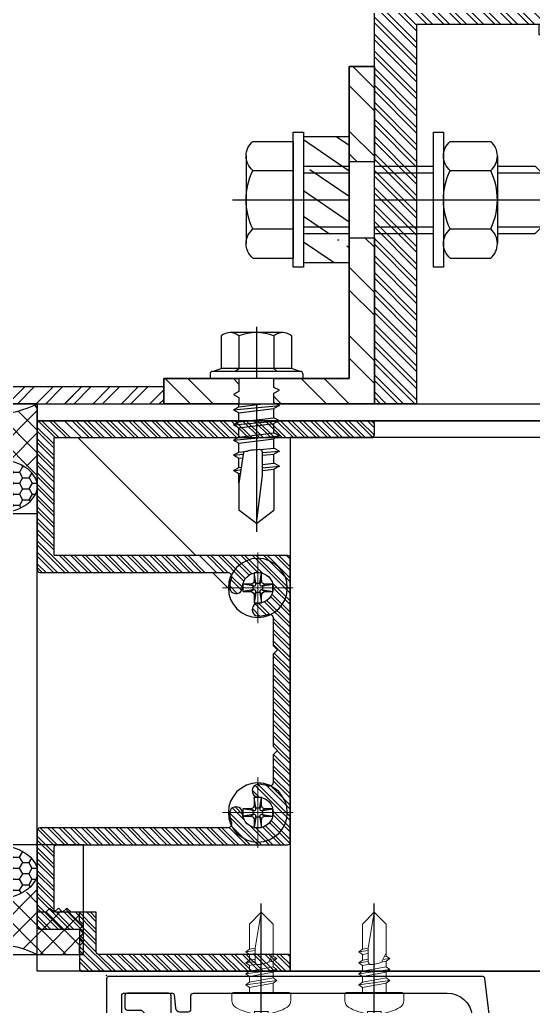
# Model space of a CAD drawing. Header units: millimetres. Extents: x -1379 to 1385823, y -4884429 to 548763.
# Drawn here: x 454514.7 to 454575.7, y -2440390.8 to -2440273.8 of the extents above; entities that cross this region are included whole.
import ezdxf
from ezdxf.xclip import XClip

# ---------------------------------------------------------------- set-up
doc = ezdxf.new("R2010")
doc.units = ezdxf.units.MM
doc.header["$XCLIPFRAME"] = 0
doc.set_wipeout_variables(frame=1)
doc.linetypes.add('CENTER', pattern=[50.800000000000004, 31.75, -6.35, 6.35, -6.35])
doc.linetypes.add('HIDDEN', pattern=[0.375, 0.25, -0.125])
for name, color, linetype in [('000 - STRUCTURE_STEEL_ACCESORIES_MAIN_COLOR_2', 7, 'Continuous'), ('000 - STRUCTURE_STEEL_ACCESORIES_WIPEOUT_', 7, 'Continuous'), ('010 - ASPG_ACCESSORIES_HATCH_', 7, 'Continuous'), ('010 - ASPG_ACCESSORIES_MAIN_COLOR_1', 7, 'Continuous'), ('010 - ASPG_ACCESSORIES_SUB_COLOR_1', 7, 'Continuous'), ('010 - ASPG_ACCESSORIES_SUB_COLOR_2', 7, 'Continuous'), ('010 - ASPG_ACCESSORIES_SYMBOL_', 7, 'Continuous'), ('010 - ASPG_ACCESSORIES_WIPEOUT_', 7, 'Continuous'), ('010 - ASPG_EXTR_DEF_SUB', 7, 'Continuous'), ('010 - ASPG_EXTR_MAIN_COLOR_2', 7, 'Continuous'), ('010 - ASPG_FASTERN_DEF_SUB', 7, 'Continuous'), ('010 - ASPG_FASTERN_MAIN_COLOR_1', 7, 'Continuous'), ('010 - ASPG_FASTERN_SUB_COLOR_2', 7, 'Continuous'), ('010 - ASPG_FASTERN_SUB_COLOR_3', 7, 'Continuous'), ('010 - ASPG_FRAMING_CUT_COLOR_4', 7, 'Continuous'), ('010 - ASPG_FRAMING_DEF_SUB', 7, 'Continuous'), ('010 - ASPG_FRAMING_HATCH_', 7, 'Continuous'), ('010 - ASPG_FRAMING_MAIN_COLOR_2', 7, 'Continuous'), ('010 - ASPG_FRAMING_SUB_COLOR_2', 7, 'Continuous'), ('010 - ASPG_FRAMING_WIPEOUT_', 7, 'Continuous'), ('BOLT & SCREW', 7, 'Continuous'), ('Center Line', 7, 'CENTER')]:
    doc.layers.add(name, color=color, linetype=linetype)
doc.layers.add('12-GRID', color=7, linetype='CENTER', lineweight=13)
doc.layers.add('SCREW', color=7, linetype='Continuous', lineweight=5)
pattern_1 = [(45, (68845973.91123614, -106253.6340706302), (-4.041115254481119, 4.041115254481119), []), (45, (68845976.60531414, -106253.6340706302), (-4.041115254481119, 4.041115254481119), [])]

# ---------------------------------------------------------------- blocks, each defined once
blk = doc.blocks.new('*U3530')
at = {"layer": '12-GRID', "color": 7, "linetype": 'CENTER'}
for p, q in [((5.684341886080801e-14, -6.200000000000029), (5.684341886080801e-14, 2.200000000000029)), ((-4.199999999999973, -2), (4.200000000000085, -2))]:
    blk.add_line(p, q, dxfattribs=at)
at = {"layer": 'BOLT & SCREW', "color": 7}
for p, q in [((-0.2288719817826677, -1.446462371730204), (-0.4418749999998197, -0.2325000000002947)), ((-0.2288719817826677, -1.542256036434869), (-0.4418749999998197, -1.116250000000048)), ((0.2288719817822642, -1.446462371730562), (0.4418749999996946, -0.2324999999999764)), ((0.2288719817822642, -1.542256036434869), (0.4418749999996946, -1.116250000000048)), ((-0.553537628269381, -1.771128018217196), (-1.767499999999847, -1.558125000000442)), ((-0.553537628269381, -2.228871981782805), (-1.767500000000483, -2.441875000000354)), ((-0.4577439635652332, -1.771128018217196), (-0.8837500000000146, -1.558125000000442)), ((-0.4577439635652332, -2.228871981782805), (-0.8837500000000146, -2.441875000000354)), ((0.4577439635647103, -1.771128018217196), (0.8837499999994917, -1.558125000000442)), ((0.4577439635647103, -2.228871981782805), (0.8837500000001283, -2.441874999999877)), ((0.5535376282692559, -1.771128018217196), (1.767500000000001, -1.558125000000124)), ((0.5535376282692559, -2.228871981782805), (1.767500000000001, -2.441874999999877)), ((-0.2288719817826677, -2.457743963565131), (-0.4418749999998197, -2.883750000000271)), ((-0.2288719817821107, -2.553537628269438), (-0.4418749999998197, -3.767500000000023)), ((0.4418749999996946, -2.883750000000271), (0.2288719817829008, -2.457743963565131)), ((0.2288719817829008, -2.553537628269438), (0.4418749999999732, -3.767500000000023))]:
    blk.add_line(p, q, dxfattribs=at)
for points in [[(-1.767500000000006, -1.558125000000442), (-0.8837500000001342, -1.558125000000442, 0.4142135623730394), (-0.4418749999998197, -1.116250000000048), (-0.4418749999998197, -0.2325000000002947), (0.4418749999996946, -0.2324999999999764), (0.4418749999996946, -1.116250000000048, 0.4142135623731505), (0.8837500000000089, -1.558125000000442), (1.76750000000012, -1.558125000000124), (1.76750000000012, -2.441874999999877), (0.8837500000000089, -2.441874999999877, 0.414213562373095), (0.4418749999996946, -2.883750000000271), (0.4418749999999732, -3.767500000000023), (-0.4418749999998197, -3.767500000000023), (-0.4418749999998197, -2.883750000000271, 0.4142135623730397), (-0.8837500000001342, -2.441875000000354), (-1.767500000000483, -2.441875000000354)], [(0.2288719817829008, -2.457743963565131, -0.414213562373095), (0.4577439635645909, -2.228871981782805), (0.5535376282692559, -2.228871981782805), (0.5535376282692559, -1.771128018217196), (0.4577439635645909, -1.771128018217196, -0.4142135623730951), (0.228871981782105, -1.542256036434869), (0.228871981782105, -1.446462371730562), (-0.2288719817826677, -1.446462371730204), (-0.2288719817826677, -1.542256036434869, -0.4142135623730951), (-0.4577439635649944, -1.771128018217196), (-0.553537628269381, -1.771128018217196), (-0.553537628269381, -2.228871981782805), (-0.4577439635649944, -2.228871981782805, -0.4142135623730951), (-0.2288719817826677, -2.457743963565131), (-0.2288719817822698, -2.553537628269438), (0.2288719817829008, -2.553537628269438)]]:
    blk.add_lwpolyline(points, format="xyb", close=True, dxfattribs=at)
blk.add_circle((5.684341886080801e-14, -2), 3.5, dxfattribs=at)
blk = doc.blocks.new('000_ASPG_TYP_FILES_20260218-010703_FRAME_EXTR_')
at = {"layer": '010 - ASPG_FRAMING_HATCH_'}
h = blk.add_hatch(dxfattribs=at)
h.set_pattern_fill('ANSI32', scale=0.1, angle=180)
h.set_pattern_definition([(225, (0, 0), (0.6735192090801866, -0.6735192090801868), []), (225, (-0.4490130000000001, 5.498823332255506e-17), (0.6735192090801866, -0.6735192090801868), [])])
edge = h.paths.add_edge_path()
edge.add_line((1.999999996740371, 15.99999999965075), (1.999999996740371, 1.999999999941792))
edge.add_line((1.999999996740371, 1.999999999941792), (39.69999999750871, 1.999999999941792))
edge.add_arc((39.69999999730499, 1.700000000040752), 0.2999999999010399, -3.891028654834372e-08, 89.99999996109239, ccw=False)
edge.add_line((39.99999999720603, 1.699999999837019), (39.99999999720603, 0.2999999996973202))
edge.add_arc((39.69999999750872, 0.2999999996973131), 0.2999999996973131, -90.00000000000142, 1.4210854715202004e-12, ccw=False)
edge.add_line((39.69999999750871, 0), (0.2999999996973202, 0))
edge.add_arc((0.2999999996973273, 0.2999999996973273), 0.2999999996973273, 180.0000000000013, 269.99999999999864, ccw=False)
edge.add_line((0, 0.2999999996973202), (0, 17.69999999989523))
edge.add_arc((0.2999999999301508, 17.70000000012806), 0.2999999999301508, 90.00000004446741, 180.0000000444674, ccw=False)
edge.add_line((0.2999999996973202, 18.00000000005821), (22.5570233851904, 18.00000000005821))
edge.add_arc((22.5570233856712, 18.50000000026317), 0.5000000002049632, 269.9999999449049, 380.2095453190142)
edge.add_arc((26.1699999981368, 19.82999999686102), 3.349999998908497, 182.0637942974167, 200.2095453254992, ccw=False)
edge.add_arc((23.58168000320438, 19.73672835517209), 0.7599999998138507, 2.0637943418387863, 182.0637943418388, ccw=False)
edge.add_arc((26.16999999910358, 19.82999999939922), 1.830000000338361, 182.0637943388468, 447.9362056470717)
edge.add_arc((26.263271644013, 22.41831999551505), 0.7600000000549151, 87.93620564125177, 267.9362056412518, ccw=False)
edge.add_arc((26.16999999863267, 19.8300000075356), 3.349999992334041, 69.79045460402187, 87.9362056313708, ccw=False)
edge.add_arc((27.49999999788272, 23.44297661244421), 0.5000000006038865, 249.7904545688332, 359.9999999442181)
edge.add_line((27.9999999984866, 23.44297661195742), (27.9999999984866, 26.67999999993481))
edge.add_line((27.9999999984866, 26.67999999993481), (28.49999999674037, 27.17999999958556))
edge.add_line((28.49999999674037, 27.17999999958556), (27.9999999984866, 27.67999999970198))
edge.add_line((27.9999999984866, 27.67999999970198), (27.9999999984866, 38.61999999982072))
edge.add_line((27.9999999984866, 38.61999999982072), (28.49999999674037, 39.11999999993714))
edge.add_line((28.49999999674037, 39.11999999993714), (27.9999999984866, 39.62000000005355))
edge.add_line((27.9999999984866, 39.62000000005355), (27.9999999984866, 42.85702338756528))
edge.add_arc((27.49999999787862, 42.85702338707262), 0.5000000006079759, 5.645408219420843e-08, 110.2095454304945)
edge.add_arc((26.16999999884449, 46.46999999186602), 3.349999992147246, 272.0637943651193, 290.20954539329375, ccw=False)
edge.add_arc((26.263271644013, 43.88168000403675), 0.7600000000258301, 92.06379435882718, 272.0637943588272, ccw=False)
edge.add_arc((26.16999999910502, 46.47000000012492), 1.830000000339747, 272.0637943528818, 537.9362056611998)
edge.add_arc((23.58168000320438, 46.56327164435061), 0.7599999998138507, 177.9362056581612, 357.9362056581612, ccw=False)
edge.add_arc((26.16999999825318, 46.47000000263876), 3.349999999025627, 159.7904546748206, 177.9362057022633, ccw=False)
edge.add_arc((22.55702338551316, 47.7999999994954), 0.500000000434755, 339.790454661877, 450.0000000369852)
edge.add_line((22.5570233851904, 48.29999999993015), (0.2999999996973202, 48.29999999993015))
edge.add_arc((0.2999999996973095, 48.59999999962746), 0.2999999996973131, 179.9999999999987, 270.00000000000205, ccw=False)
edge.add_line((0, 48.59999999962747), (0, 59.99999999994179))
edge.add_arc((0.2999999996973202, 59.99999999994179), 0.2999999996973202, 90, 180, ccw=False)
edge.add_line((0.2999999996973202, 60.29999999963911), (4.999999997438863, 60.29999999963911))
edge.add_line((4.999999997438863, 60.29999999963911), (4.999999997438863, 64.99999999959255))
edge.add_arc((5.299999997369017, 64.99999999982538), 0.2999999999301544, 90.0000000444681, 180.0000000444674, ccw=False)
edge.add_line((5.299999997136183, 65.29999999975553), (29.99999999883585, 65.29999999975553))
edge.add_line((29.99999999883585, 65.29999999975553), (29.99999999883585, 63.59999999997672))
edge.add_arc((29.69999999890567, 63.59999999974391), 0.2999999999301721, -89.99999995552861, 4.4463320136856055e-08, ccw=False)
edge.add_line((29.69999999913853, 63.29999999981374), (7.299999997485429, 63.29999999981374))
edge.add_arc((7.29999999771826, 62.99999999988358), 0.2999999999301508, 90.00000004446738, 180.0000000444674)
edge.add_line((6.999999997788109, 62.99999999965075), (6.999999997788109, 58.29999999969732))
edge.add_line((6.999999997788109, 58.29999999969732), (2.300000000162981, 58.29999999969732))
edge.add_arc((2.299999998300336, 57.99999999813735), 0.3000000015599653, 89.99999964426098, 179.999999644261)
edge.add_line((1.999999996740371, 58), (1.999999996740371, 50.60000000003492))
edge.add_arc((2.299999998533172, 50.60000000166475), 0.3000000017928013, 180.000000311273, 270.0000003112706)
edge.add_line((2.300000000162981, 50.29999999987194), (29.69999999913853, 50.29999999987194))
edge.add_arc((29.6999999989348, 49.9999999999709), 0.299999999901047, -3.890897914970992e-08, 89.99999996109108, ccw=False)
edge.add_line((29.99999999883585, 49.99999999976717), (29.99999999883585, 26.67999999993481))
edge.add_line((29.99999999883585, 26.67999999993481), (29.99999999883585, 16.29999999981374))
edge.add_arc((29.6999999989057, 16.2999999995809), 0.2999999999301508, -89.99999995553259, 4.446741286301403e-08, ccw=False)
edge.add_line((29.69999999913853, 15.99999999965075), (1.999999996740371, 15.99999999965075))
at = {"layer": '010 - ASPG_FRAMING_CUT_COLOR_4', "color": 7}
blk.add_lwpolyline([(1.999999996740371, 15.99999999965075), (1.999999996740371, 1.999999999941792), (39.69999999750871, 1.999999999941792, -0.4142135623731089), (39.99999999720603, 1.699999999837019), (39.99999999720603, 0.2999999996973202, -0.4142135623731089), (39.69999999750871, 0), (0.2999999996973202, 0, -0.4142135623730811), (0, 0.2999999996973202), (0, 17.69999999989523, -0.4142135623730951), (0.2999999996973202, 18.00000000005821), (22.5570233851904, 18.00000000005821, 0.5217296884731124), (23.02624112786725, 18.67272727261297, -0.07934163687482358), (22.82217297761235, 19.70935906958766, -1), (24.34118702879641, 19.76409764075652, 2.296345716993233), (26.23590235819574, 21.65881296969019, -1), (26.29064092983026, 23.17782702133991, -0.0793416368716021), (27.32727272447664, 22.9737588702119, 0.5217296884801942), (27.9999999984866, 23.44297661195742), (27.9999999984866, 26.67999999993481), (28.49999999674037, 27.17999999958556), (27.9999999984866, 27.67999999970198), (27.9999999984866, 38.61999999982072), (28.49999999674037, 39.11999999993714), (27.9999999984866, 39.62000000005355), (27.9999999984866, 42.85702338756528, 0.5217296884727316), (27.32727272447664, 43.3262411293108, -0.07934163687522733), (26.29064092983026, 43.122172978241, -1), (26.23590235819574, 44.64118702983251, 2.296345716995783), (24.34118702879641, 46.53590235876618, -1), (22.82217297761235, 46.59064092993503, -0.07934163687201433), (23.02624112786725, 47.62727272690972, 0.5217296884786579), (22.5570233851904, 48.29999999993015), (0.2999999996973202, 48.29999999993015, -0.4142135623731158), (0, 48.59999999962747), (0, 59.99999999994179, -0.414213562373095), (0.2999999996973202, 60.29999999963911), (4.999999997438863, 60.29999999963911), (4.999999997438863, 64.99999999959255, -0.4142135623730879), (5.299999997136183, 65.29999999975553), (29.99999999883585, 65.29999999975553), (29.99999999883585, 63.59999999997672, -0.4142135623730533), (29.69999999913853, 63.29999999981374), (7.299999997485429, 63.29999999981374, 0.4142135623730949), (6.999999997788109, 62.99999999965075), (6.999999997788109, 58.29999999969732), (2.300000000162981, 58.29999999969732, 0.4142135623730948), (1.999999996740371, 58), (1.999999996740371, 50.60000000003492, 0.4142135623730845), (2.300000000162981, 50.29999999987194), (29.69999999913853, 50.29999999987194, -0.4142135623730951), (29.99999999883585, 49.99999999976717), (29.99999999883585, 26.67999999993481), (29.99999999883585, 16.29999999981374, -0.4142135623730951), (29.69999999913853, 15.99999999965075)], format="xyb", close=True, dxfattribs=at)
at = {"color": 7}
for p in [(26.16999999736436, 48.46999999973923), (26.16999999736436, 21.82999999966705)]:
    blk.add_blockref('*U3530', p, dxfattribs=at)
blk = doc.blocks.new('*U3143')
at = {"layer": '010 - ASPG_FRAMING_HATCH_', "transparency": 33554585}
h = blk.add_hatch(dxfattribs=at)
h.set_pattern_fill('ANSI32', scale=0.25)
h.set_pattern_definition([(45, (0, 0), (-1.683798022700467, 1.683798022700467), []), (45, (1.1225325, 0), (-1.683798022700467, 1.683798022700467), [])])
edge = h.paths.add_edge_path()
edge.add_line((2.000000000009768, -50.0000000001819), (2.000000000009536, -75.00000000027285))
edge.add_line((2.000000000009536, -75.00000000027285), (-1.376676550535194e-14, -75.00000000027285))
edge.add_line((-1.377727649045784e-14, -75.00000000027285), (2.183725214694612e-13, -49.00000000020555))
edge.add_arc((0.9999999999907824, -49.00000000021976), 0.999999999990564, 89.99999999918577, 179.9999999991858, ccw=False)
edge.add_line((1.000000000004993, -48.00000000022919), (62.99999999987471, -48.00000000022955))
edge.add_arc((62.99999999988892, -47.00000000023898), 0.999999999990564, 269.9999999991858, 359.9999999991858)
edge.add_line((63.99999999987948, -47.00000000025319), (63.99999999987995, 47.00000000025248))
edge.add_arc((62.99999999988939, 47.00000000023827), 0.999999999990564, 8.142219984623432e-10, 90.00000000081424)
edge.add_line((62.99999999987518, 48.00000000022884), (1.000000000005464, 48.00000000022919))
edge.add_arc((0.9999999999912551, 49.00000000021976), 0.999999999990564, 180.0000000008142, 270.0000000008142, ccw=False)
edge.add_line((6.91122180303467e-13, 49.00000000020555), (9.232719782633861e-13, 75.00000000027285))
edge.add_line((9.232719782633861e-13, 75.00000000027285), (2.000000000010473, 75.00000000027285))
edge.add_line((2.000000000010473, 75.00000000027285), (2.000000000010241, 50.0000000001819))
edge.add_line((2.000000000010241, 50.0000000001819), (140.9999999998781, 50.00000000018107))
edge.add_line((140.9999999998781, 50.00000000018107), (140.9999999998781, 41.00000000016652))
edge.add_arc((139.9999999998876, 41.00000000018073), 0.999999999990564, 269.9999999991858, 359.9999999991858, ccw=False)
edge.add_line((139.9999999998734, 40.00000000019017), (131.999999999892, 40.00000000019029))
edge.add_arc((131.9999999998778, 41.00000000018085), 0.999999999990564, 180.0000000008142, 270.0000000008142, ccw=False)
edge.add_line((130.9999999998872, 41.00000000016664), (130.9999999998872, 47.00000000025214))
edge.add_arc((129.9999999998967, 47.00000000023793), 0.999999999990564, 8.142219984623432e-10, 90.00000000081424)
edge.add_line((129.9999999998824, 48.00000000022849), (66.99999999989429, 48.00000000022884))
edge.add_arc((66.99999999988007, 47.00000000023827), 0.999999999990564, 89.99999999918577, 179.9999999991858)
edge.add_line((65.99999999988951, 47.00000000025248), (65.99999999988903, -47.00000000025319))
edge.add_arc((66.99999999987959, -47.00000000023898), 0.999999999990564, 180.0000000008142, 270.0000000008142)
edge.add_line((66.9999999998938, -48.00000000022955), (129.9999999998819, -48.0000000002299))
edge.add_arc((129.9999999998961, -47.00000000023933), 0.999999999990564, 269.9999999991858, 359.9999999991858)
edge.add_line((130.9999999998867, -47.00000000025354), (130.9999999998868, -41.00000000357866))
edge.add_arc((131.9999999998773, -41.00000000359287), 0.999999999990564, 89.99999999918577, 179.9999999991858, ccw=False)
edge.add_line((131.9999999998915, -40.0000000036023), (139.9999999998729, -40.00000000360242))
edge.add_arc((139.9999999998871, -41.00000000359299), 0.999999999990564, 8.14225131762214e-10, 90.00000000081423, ccw=False)
edge.add_line((140.9999999998777, -41.00000000357878), (140.9999999998776, -50.00000000632181))
edge.add_line((140.9999999998776, -50.00000000632181), (2.000000000009777, -50.0000000001819))
h.paths.add_polyline_path([(138.9999999998686, 48.00000000022837), (138.9999999998686, 42.00000000355348), (132.9999999998968, 42.0000000035536), (132.9999999998968, 48.00000000022849)], flags=16)
h.paths.add_polyline_path([(138.999999999868, -48.00000000023002), (138.9999999998681, -42.00000000355513), (132.9999999998963, -42.00000000355501), (132.9999999998962, -48.00000000023001)], flags=16)
at = {"layer": '010 - ASPG_FRAMING_HATCH_'}
h = blk.add_hatch(dxfattribs=at)
h.set_pattern_fill('ANSI37', scale=0.5954980955866349, angle=-90.00000000000001)
h.set_pattern_definition([(314.9999999999999, (1257419.192862035, -520023.9224064054), (1.336931354494228, 1.336931354494224), []), (44.99999999999984, (1257419.192862035, -520023.9224064054), (-1.336931354494223, 1.336931354494228), [])])
edge = h.paths.add_edge_path()
edge.add_ellipse((11.52796953010241, -55.00000000111394), major_axis=(-3.510345640540481e-14, 4.999999999272404), ratio=0.6444816938462435, start_angle=0, end_angle=180)
edge.add_line((11.52796953010241, -60.00000000018262), (2.00000000074399, -60.00000000018262))
edge.add_arc((-7.899917497165894, -55.00000000111394), 11.09091368915029, 333.2037265690324, 386.796273431796)
edge.add_line((2.000000000715794, -50.0000000015796), (11.52796953007421, -50.0000000015796))
h = blk.add_hatch(dxfattribs=at)
h.set_pattern_fill('HONEY', scale=0.238199238234654, angle=-90.00000000000001)
h.set_pattern_definition([(270, (1257419.442484036, -520043.9224064054), (0.6549599250656583, -1.134423872092541), [0.7562825813950264, -1.512565162790053]), (29.99999999999978, (1257419.442484036, -520043.9224064054), (0.6549599293588203, 1.134423869613882), [0.7562825813950259, -1.512565162790052]), (329.9999999999998, (1257419.442484036, -520043.9224064054), (1.309919854424478, -2.478657937293614e-09), [-1.512565162790051, 0.7562825813950254])])
edge = h.paths.add_edge_path()
edge.add_ellipse((11.7775915319535, -55.00000000112048), major_axis=(-3.509070088518285e-14, 4.999999999272404), ratio=0.6444816938462435, start_angle=0, end_angle=360)
h = blk.add_hatch(dxfattribs=at)
h.set_pattern_fill('HONEY', scale=0.238199238234654, angle=-90.00000000000001)
h.set_pattern_definition([(270, (1257419.243240032, -520041.6224064054), (0.6549599250656583, -1.134423872092541), [0.7562825813950264, -1.512565162790053]), (29.99999999999978, (1257419.243240032, -520041.6224064054), (0.6549599293588203, 1.134423869613882), [0.7562825813950259, -1.512565162790052]), (329.9999999999998, (1257419.243240032, -520041.6224064054), (1.309919854424478, -2.478657937293614e-09), [-1.512565162790051, 0.7562825813950254])])
edge = h.paths.add_edge_path()
edge.add_ellipse((57.52258669462346, -55.00000000111392), major_axis=(-3.509070088518285e-14, 4.999999999272404), ratio=0.6444816938462435, start_angle=0, end_angle=360, ccw=False)
h = blk.add_hatch(dxfattribs=at)
h.set_pattern_fill('ANSI37', scale=0.5954980955866349, angle=-90.00000000000001)
h.set_pattern_definition([(314.9999999999999, (1257419.492862033, -520021.6224064054), (1.336931354494228, 1.336931354494224), []), (44.99999999999984, (1257419.492862033, -520021.6224064054), (-1.336931354494223, 1.336931354494228), [])])
edge = h.paths.add_edge_path()
edge.add_ellipse((57.77220869647454, -55.00000000111392), major_axis=(-3.509070088518285e-14, 4.999999999272404), ratio=0.6444816938462435, start_angle=180, end_angle=360, ccw=False)
edge.add_line((57.77220869647455, -60.0000000001826), (61.99999999977764, -60.0000000001826))
edge.add_arc((61.99999999977037, -60.30000000023644), 0.3000000000538421, 360.0000000013896, 449.9999999986104, ccw=False)
edge.add_line((62.29999999982421, -60.30000000022916), (62.29999999982421, -61.0000000001826))
edge.add_line((62.29999999982421, -61.0000000001826), (61.79999999982421, -61.50000000041543))
edge.add_line((61.79999999982421, -61.50000000041543), (62.29999999982421, -62.0000000001826))
edge.add_line((62.29999999982421, -62.0000000001826), (61.79999999982421, -62.50000000041543))
edge.add_line((61.79999999982421, -62.50000000041543), (62.29999999982421, -63.0000000001826))
edge.add_line((62.29999999982421, -63.0000000001826), (61.79999999982421, -63.5000000001826))
edge.add_line((61.79999999982421, -63.5000000001826), (62.29999999982421, -64.0000000001826))
edge.add_line((62.29999999982421, -64.0000000001826), (62.29999999982421, -65.0000000001826))
edge.add_line((62.29999999982421, -65.0000000001826), (63.29999999970779, -65.0000000001826))
edge.add_line((63.29999999970779, -65.0000000001826), (63.79999999970779, -65.5000000001826))
edge.add_line((63.79999999970779, -65.5000000001826), (64.2999999997078, -65.0000000001826))
edge.add_line((64.2999999997078, -65.0000000001826), (64.7999999997078, -65.5000000001826))
edge.add_line((64.7999999997078, -65.5000000001826), (65.2999999997078, -65.0000000001826))
edge.add_line((65.2999999997078, -65.0000000001826), (65.7999999997078, -65.5000000001826))
edge.add_line((65.7999999997078, -65.5000000001826), (66.29999999982421, -65.0000000001826))
edge.add_line((66.29999999982421, -65.0000000001826), (66.99999999977764, -65.0000000001826))
edge.add_arc((66.99999999974126, -65.30000000014913), 0.2999999999665306, 359.99999998471435, 449.999999993052, ccw=False)
edge.add_line((67.2999999997078, -65.30000000022916), (67.30017822586116, -60.0000000001826))
edge.add_arc((77.20009572393145, -55.00000000088109), 11.09091368921486, 153.2037265686182, 206.7962734313818, ccw=False)
edge.add_line((67.30017822586116, -50.00000000157958), (57.77220869647455, -50.00000000157958))
at = {"layer": '010 - ASPG_FRAMING_CUT_COLOR_4', "color": 7}
blk.add_lwpolyline([(2.000000000009768, -50.0000000001819), (2.000000000009536, -75.00000000027285), (-1.377727649045784e-14, -75.00000000027285), (2.183725214694612e-13, -49.00000000020555, -0.414213562373095)], format="xyb", dxfattribs=at)
at = {"layer": '010 - ASPG_FRAMING_DEF_SUB', "color": 7, "transparency": 33554457}
for points in [[(2.000000000715794, -50.0000000015796), (15.00000000071579, -50.00000000158614), (15.00000000071579, -60.00000000039288), (2.000000000715794, -60.00000000038634)], [(54.30017822586116, -50.00000000157958), (67.30017822586116, -50.00000000157958), (67.30017822586116, -65.5000000001826), (54.30017822586116, -65.5000000001826)]]:
    blk.add_lwpolyline(points, close=True, dxfattribs=at)
at = {"layer": '010 - ASPG_FRAMING_SUB_COLOR_2', "color": 7}
for points in [[(11.77759153183708, -50.00000000158614), (2.000000000715794, -50.0000000015796, -0.2381992382621886), (2.000000000715796, -60.00000000018262), (11.77759153183708, -60.00000000018915)], [(57.52258669462346, -50.00000000157959), (67.30017822586116, -50.00000000157958, 0.2381992382621886), (67.30017822586116, -60.0000000001826), (67.2999999997078, -65.30000000022916, 0.4142135624157165), (66.99999999977764, -65.0000000001826), (66.29999999982421, -65.0000000001826), (65.7999999997078, -65.5000000001826), (65.2999999997078, -65.0000000001826), (64.7999999997078, -65.5000000001826), (64.2999999997078, -65.0000000001826), (63.79999999970779, -65.5000000001826), (63.29999999970779, -65.0000000001826), (62.29999999982421, -65.0000000001826), (62.29999999982421, -64.0000000001826), (61.79999999982421, -63.5000000001826), (62.29999999982421, -63.0000000001826), (61.79999999982421, -62.50000000041543), (62.29999999982421, -62.0000000001826), (61.79999999982421, -61.50000000041543), (62.29999999982421, -61.0000000001826), (62.29999999982421, -60.30000000022916, 0.414213562358888), (61.99999999977764, -60.0000000001826), (57.52258669462346, -60.0000000001826)]]:
    blk.add_lwpolyline(points, format="xyb", dxfattribs=at)
blk.add_ellipse((11.7775915319535, -55.00000000112048), major_axis=(-3.509070088518285e-14, 4.999999999272404), ratio=0.6444816938462435, dxfattribs=at)
at = {"layer": '010 - ASPG_FRAMING_SUB_COLOR_2', "color": 7, "extrusion": (0, 0, -1)}
blk.add_ellipse((57.52258669462346, -55.00000000111392), major_axis=(-3.509070088518285e-14, 4.999999999272404), ratio=0.6444816938462435, dxfattribs=at)
blk = doc.blocks.new('PZG35-9D5')
at = {"layer": 'Center Line', "color": 7}
blk.add_line((1.4210854715202e-14, 3.733653355866409), (1.4210854715202e-14, -10.53404386090006), dxfattribs=at)
at = {"layer": 'SCREW', "color": 7}
for p, q in [((-1.399999999999963, 2.842170943040401e-14), (-1.399999999999963, -1.090192378864657)), ((1.399999999999991, 0), (1.399999999999991, -0.5901923788647139)), ((-1.850000000000009, -1.399999999999977), (1.850000000000037, -0.8999999999999773)), ((-1.850000000000009, -1.399999999999977), (-1.399999999999963, -1.090192378864685)), ((-1.399999999999963, -1.090192378864685), (1.399999999999991, -0.5901923788646855)), ((1.850000000000037, -0.8999999999999773), (1.399999999999991, -0.5901923788646855)), ((1.850000000000037, -0.8999999999999773), (1.399999999999991, -1.209807621135297)), ((-1.850000000000009, -1.399999999999977), (-1.399999999999963, -1.709807621135297)), ((-1.850000000000009, -2.699999999999989), (1.850000000000037, -2.199999999999989)), ((-1.399999999999963, -1.709807621135297), (1.399999999999991, -1.209807621135297)), ((-1.399999999999963, -1.709807621135269), (-1.399999999999963, -2.390192378864697)), ((-1.399999999999963, -2.390192378864697), (1.399999999999991, -1.890192378864697)), ((1.399999999999991, -1.209807621135269), (1.399999999999991, -1.890192378864725)), ((1.850000000000037, -2.199999999999989), (1.399999999999991, -1.890192378864697)), ((1.850000000000037, -2.199999999999989), (1.399999999999991, -2.509807621135309)), ((-1.850000000000009, -2.699999999999989), (-1.399999999999963, -2.390192378864697)), ((-1.850000000000009, -2.699999999999989), (-1.399999999999963, -3.009807621135309)), ((-1.399999999999963, -3.009807621135309), (1.399999999999991, -2.509807621135309)), ((-1.399999999999963, -3.009807621135309), (-1.399999999999963, -3.690192378864708)), ((0.5619885887190463, -3.339837273736322), (1.399999999999991, -3.190192378864708)), ((0.7141825614195483, -3.653488843051434), (1.850000000000037, -3.5)), ((1.399999999999991, -2.50980762113528), (1.399999999999991, -3.190192378864708)), ((1.850000000000037, -3.5), (1.399999999999991, -3.190192378864708)), ((1.850000000000037, -3.5), (1.399999999999991, -3.80980762113532)), ((-1.850000000000009, -4), (-1.399999999999963, -3.690192378864708)), ((-1.850000000000009, -4), (-0.9911470940920566, -3.883938796498938)), ((-1.850000000000009, -4), (-1.399999999999963, -4.30980762113532)), ((-1.399999999999963, -3.690192378864708), (-0.8446989986695002, -3.591031485769975)), ((-1.399999999999963, -4.30980762113532), (-1.184865735341859, -4.271390788160659)), ((-1.399999999999963, -4.309807621135349), (-1.399999999999963, -8.099999999999966)), ((0.7141825614195483, -3.932275020881832), (1.399999999999991, -3.80980762113532)), ((0.7141825614195483, -4.612659778611231), (1.399999999999991, -4.49019237886472)), ((1.399999999999991, -3.809807621135349), (1.399999999999991, -4.490192378864691)), ((1.850000000000037, -4.800000000000011), (1.399999999999991, -4.49019237886472)), ((0.7141825614195483, -4.953488843051389), (1.850000000000037, -4.800000000000011)), ((0.7141825614195483, -5.232275020881843), (1.399999999999991, -5.109807621135332)), ((1.850000000000037, -4.800000000000011), (1.399999999999991, -5.109807621135332)), ((1.399999999999991, -5.109807621135332), (1.399999999999991, -8.099999999999966)), ((1.4210854715202e-14, -9.5), (-1.399999999999963, -8.099999999999966)), ((1.4210854715202e-14, -9.5), (1.399999999999991, -8.099999999999966))]:
    blk.add_line(p, q, dxfattribs=at)
blk.add_lwpolyline([(1.4210854715202e-14, -9.5), (0.7141825614195483, -5.232275020881843), (0.7141825614195483, -3.600899293750615, 0.4176573264866609), (0.4106596181599826, -3.300919979679151, 0.1081021898226624), (-0.8446989986694433, -3.591031485769975), (-1.399999999999991, -4.701675652739141)], format="xyb", dxfattribs=at)
blk = doc.blocks.new('*U3139')
at = {"layer": 'SCREW', "color": 7}
blk.add_lwpolyline([(3.026373332565058, 1.780836269555209, 0.09905967801670053), (0.7999999999999687, 2.546427498927414), (0.7999999999999687, 2.274284095813357), (-0.800000000000054, 2.274284095813357), (-0.800000000000054, 2.546427498927414, 0.09905967801670058), (-3.026373332565143, 1.780836269555209, 0.2665876613401604), (-3.500000000000043, 0.9556546004010897), (-3.500000000000043, 0.1999999999999886, 0.4142135623730938), (-3.300000000000054, 0), (3.299999999999997, 0, 0.4142135623731049), (3.499999999999986, 0.1999999999999886), (3.499999999999957, 0.9556546004010897, 0.2665876613401604)], format="xyb", close=True, dxfattribs=at)
blk.add_blockref('PZG35-9D5', (-1.4210854715202e-14, 0), dxfattribs=at)
blk = doc.blocks.new('*U3144')
at = {"color": 7}
blk.add_point((0, 0), dxfattribs=at)
at = {"layer": '010 - ASPG_ACCESSORIES_MAIN_COLOR_1', "color": 7}
blk.add_lwpolyline([(-39.69999999902211, -0.5999999995172398, 0.4142135623731156), (-39.99999999883585, -0.8999999995638059), (-39.99999999883585, -7.366962144914214, 0.5773502691897371), (-39.65044321701862, -7.568778847059366), (-36.64260295056738, -5.832201459393036, 0.7673269879794871), (-36.78520590183325, -5.299999999645297), (-37.89999999874271, -5.299999999645297, -0.4142135623735732), (-38.19999999902211, -4.999999999656938), (-38.19999999902211, -2.799999999587089, -0.4142135623730951), (-37.99999999883585, -2.59999999951724), (-32.18326623388566, -2.59999999951724, -0.3888787318530097), (-31.98402729420923, -2.782568851142787), (-31.8474567013327, -4.343577870872468, 0.3888787318530089), (-31.34935935237445, -4.799999999528882), (-30.29999999911524, -4.799999999528882, 0.4142135623732408), (-29.99999999883585, -4.499999999540523), (-29.99999999883585, -2.899999999505599, -0.4142135623731785), (-29.69999999902211, -2.59999999951724), (0.4107479506637901, -2.59999999951724, -0.3789692262628873), (3.38851808081381, -5.235465979035143), (7.952927200356498, -42.5207682372482, 0.4465929586642906), (11.6177961837966, -45.07649022702281, -0.4898018444424612), (16.07846395508386, -48.68238816667036), (16.06490363762714, -49.36225294566866, -0.1824796859550777), (15.80227640201338, -50.01801436272836, -0.2679491924113072), (15.32539491611533, -50.16829426406803, 1.122114645179816), (15.09990952932276, -52.3421093734276, 0.4050039718497206), (18.0645059288945, -49.40213623346681), (18.07806624681689, -48.72227145435209, 0.4898054953707174), (11.15966573380865, -43.12966807454978, -0.4465970485362636), (9.938031048281118, -42.27776159492242), (4.866356541635469, -0.8481197821154633, 0.3641755342157969), (4.570876519894227, -0.5999999995172398)], format="xyb", close=True, dxfattribs=at)
at = {"layer": '010 - ASPG_EXTR_DEF_SUB', "color": 7}
for p in [(-39.99999999883585, -0.4999999995172402), (43.44495566345738, -76.89999999944341), (43.44495566345738, -77.49999999954052)]:
    blk.add_point(p, dxfattribs=at)
at = {"layer": '010 - ASPG_EXTR_MAIN_COLOR_2', "color": 7}
blk.add_lwpolyline([(11.37409105408005, -48.15170148877115), (11.47245816211216, -47.43577758665815), (12.17779493960552, -47.55667202338264), (12.29266474000178, -46.78670596401826, -0.5355375090189683), (14.1918134491425, -49.16870282323253, 0.9915718169393263), (15.66379558271728, -49.57599316951273, 1.157025413028558), (8.792231505503878, -48.77291728999153, -0.6885576205791355), (8.274611146422103, -48.98797988444021), (-17.14292736421339, -22.16859813180672), (-32.34153279638849, -6.131750148785431), (-32.34153279638849, -2.899999981694054, 0.4143115081626392), (-32.64163311407901, -2.59999999951724), (-37.54163311352022, -2.59999999951724, 0.4141156188887998), (-37.84153278893791, -2.899999981635847), (-37.84153278893791, -4.299999988411218, 0.4142135623731781), (-37.54153279098682, -4.599999986478724), (-35.98884801496752, -4.599999986478724, -0.205894629290155), (-35.77110154624097, -4.693635078269653), (33.22969053988345, -77.49999999954052), (43.14495566324331, -77.49999999954052, 0.6681786376628355), (43.35708769806661, -76.98786796536915), (40.5215537941549, -74.1523340573247, 0.6681786381757795), (40.00942175951786, -74.36446609156592), (40.00942175951786, -75.99999999802712), (33.87471885257401, -75.99999999802712), (11.86384030175395, -52.7751643466243, -0.5583539238224016), (12.08261241135187, -51.95244935475676, 0.7662751832817146), (12.03674733010121, -50.39291741001107, -0.4385828234445206), (10.70630855322815, -48.05207626283555)], format="xyb", close=True, dxfattribs=at)
at = {"layer": 'SCREW', "color": 7, "rotation": 180}
for p in [(-21.64901723782532, -2.499999999924694), (-8.237076249206439, -2.499999999924694)]:
    blk.add_blockref('*U3139', p, dxfattribs=at)
blk = doc.blocks.new('*U3052')
at = {"color": 7}
blk.add_wipeout([(1440.0000000029759, 4.0000000015470505), (60.00000000297587, 4.000000000000455), (60.00000000297587, 69.30000000000041), (1440.0000000029759, 69.300000001547)], dxfattribs=at).dxf.layer = '010 - ASPG_FRAMING_WIPEOUT_'
at = {"layer": '010 - ASPG_FRAMING_MAIN_COLOR_2', "color": 7}
blk.add_lwpolyline([(1410.00000000414, 69.30000000154668), (90.00000000181171, 69.3), (90.00000000181171, 6), (1410.00000000414, 6.000000001546685)], close=True, dxfattribs=at)
at = {"layer": '010 - ASPG_FRAMING_SUB_COLOR_2', "color": 7}
for points in [[(1440.000000002976, 4.000000001546685), (60.00000000297587, 4), (60.00000000297587, 69.3), (1440.000000002976, 69.30000000154668)], [(60.00000000297587, 2.000000000715772), (60.00000000297587, 4), (1440.000000002976, 4.000000001546685), (1440.000000002976, 2.000000002262457)]]:
    blk.add_lwpolyline(points, close=True, dxfattribs=at)
at = {"color": 7, "rotation": 180}
blk.add_blockref('*U3144', (1391.770309460117, 69.3), dxfattribs=at)
at = {"color": 7, "transparency": 33554559, "xscale": -1, "rotation": 270}
for p in [(0, 0), (1500, 1.546684558206834e-09)]:
    blk.add_blockref('*U3143', p, dxfattribs=at)
at = {"color": 7, "xscale": -1}
blk.add_blockref('000_ASPG_TYP_FILES_20260218-010703_FRAME_EXTR_', (1440.000000002976, 4.000000001546685), dxfattribs=at)
blk = doc.blocks.new('*U2620')
at = {"layer": '010 - ASPG_ACCESSORIES_SUB_COLOR_2', "color": 7}
for p, q in [((-2.084999999999127, -1.547816335794778), (-2.084999999999127, 0)), ((2.084999999999013, -1.047816335789321), (2.084999999999127, 0)), ((-2.084999999999127, -1.547816335789321), (2.084999999999127, -1.047816335789321)), ((2.729999999999563, -1.399999999995998), (2.084999999999127, -1.047816335789321)), ((-2.729999999999563, -1.899999999995998), (2.729999999999563, -1.399999999995998)), ((-2.729999999999563, -1.899999999995998), (-2.084999999999127, -1.547816335789321)), ((-2.729999999999563, -1.899999999995998), (-2.084999999999127, -2.252183664200857)), ((-2.084999999999127, -2.252183664200857), (2.084999999999127, -1.752183664200857)), ((-2.084999999999013, -3.347816335790412), (-2.084999999999127, -2.252183664206314)), ((2.729999999999563, -1.399999999995998), (2.084999999999127, -1.752183664200857)), ((2.084999999999013, -2.847816335790412), (2.0849999999989, -1.752183664201084)), ((-2.729999999999563, -3.69999999999709), (2.729999999999563, -3.19999999999709)), ((-2.729999999999563, -3.69999999999709), (-2.084999999999127, -3.347816335790412)), ((-2.084999999999127, -3.347816335790412), (2.084999999999127, -2.847816335790412)), ((2.729999999999563, -3.19999999999709), (2.084999999999127, -2.847816335790412)), ((2.729999999999563, -3.19999999999709), (2.084999999999127, -3.552183664201948)), ((-2.729999999999563, -3.69999999999709), (-2.084999999999127, -4.052183664201948)), ((-2.084999999999127, -4.052183664201948), (2.084999999999127, -3.552183664201948)), ((-2.0849999999989, -5.147816335791504), (-2.084999999999013, -4.052183664201948)), ((-2.084999999999127, -5.147816335791504), (2.084999999999127, -4.647816335791504)), ((-2.084999999999127, -5.147816335791504), (2.084999999999127, -4.647816335791504)), ((2.084999999999241, -4.647816335791504), (2.084999999999241, -3.552183664201948)), ((2.729999999999563, -4.999999999998181), (2.084999999999127, -4.647816335791504)), ((2.729999999999563, -4.999999999998181), (2.084999999999127, -4.647816335791504)), ((-2.729999999999563, -5.499999999998181), (2.729999999999563, -4.999999999998181)), ((-2.729999999999563, -5.499999999998181), (2.729999999999563, -4.999999999998181)), ((-2.729999999999563, -5.499999999998181), (-2.084999999999127, -5.147816335791504)), ((-2.729999999999563, -5.499999999998181), (-2.084999999999127, -5.147816335791504)), ((-2.729999999999563, -5.499999999998181), (-2.084999999999127, -5.852183664203039)), ((-2.729999999999563, -5.499999999998181), (-2.084999999999127, -5.852183664203039)), ((-2.084999999999127, -5.852183664203039), (2.084999999999127, -5.352183664203039)), ((-2.084999999999127, -5.852183664203039), (2.084999999999127, -5.352183664203039)), ((2.729999999999563, -4.999999999998181), (2.084999999999127, -5.352183664203039)), ((2.729999999999563, -4.999999999998181), (2.084999999999127, -5.352183664203039)), ((2.084999999999127, -6.447816335792595), (2.084999999999127, -5.352183664203039)), ((2.084999999999127, -6.447816335792595), (2.084999999999241, -5.352183664203039)), ((-2.729999999999563, -7.299999999999272), (2.729999999999563, -6.799999999999272)), ((-2.729999999999563, -7.299999999999272), (-2.084999999999127, -6.947816335792595)), ((-2.084999999999127, -6.947816335792595), (-2.0849999999989, -5.852183664203039)), ((-2.084999999999127, -6.947816335792595), (-2.084999999999127, -5.852183664203039)), ((-2.084999999999127, -6.947816335792595), (2.084999999999127, -6.447816335792595)), ((2.729999999999563, -6.799999999999272), (2.084999999999127, -6.447816335792595)), ((2.729999999999563, -6.799999999999272), (2.084999999999127, -7.152183664204131)), ((-2.729999999999563, -7.299999999999272), (-2.084999999999127, -7.652183664204131)), ((-2.084999999999127, -7.652183664204131), (2.084999999999127, -7.152183664204131)), ((-2.084999999999127, -8.747816335793686), (-2.084999999999127, -7.652183664204131)), ((2.084999999999127, -8.247816335793686), (2.084999999999127, -7.152183664204131)), ((-2.729999999999563, -9.099999999998545), (-2.084999999999127, -8.747816335793686)), ((-2.729999999999563, -9.099999999998545), (-1.568355612604137, -8.982641209644498)), ((-2.729999999999563, -9.099999999998545), (-2.084999999999127, -9.452183664205222)), ((-2.084999999999127, -8.747816335793686), (-1.064489079482883, -8.605286877620529)), ((0.4333070988686814, -8.43729858455481), (2.084999999999127, -8.247816335793686)), ((0.7141825614198751, -8.775605983184505), (2.729999999999563, -8.599999999998545)), ((0.7141825614198751, -9.102437496409038), (2.084999999999127, -8.952183664205222)), ((2.729999999999563, -8.599999999998545), (2.084999999999127, -8.247816335793686)), ((2.729999999999563, -8.599999999998545), (2.084999999999127, -8.952183664205222)), ((2.084999999999127, -10.04781633579296), (2.084999999999127, -8.952183664205222)), ((-2.084999999999127, -9.452183664205222), (-1.629698446698967, -9.388594061787444)), ((-2.084999999999127, -10.54781633579296), (-2.084999999999127, -9.452183664205222)), ((-2.084999999999127, -10.54781633579296), (-1.798826981090315, -10.50784803706301)), ((0.7141825614198751, -10.20507654483481), (2.084999999999127, -10.04781633579296)), ((0.7141825614198751, -10.57560598318378), (2.729999999999563, -10.39999999999964)), ((2.729999999999563, -10.39999999999964), (2.084999999999127, -10.04781633579296)), ((2.729999999999563, -10.39999999999964), (2.084999999999127, -10.75218366420449)), ((-2.729999999999563, -10.89999999999964), (-2.084999999999127, -10.54781633579296)), ((-2.729999999999563, -10.89999999999964), (-1.844567201240352, -10.81054635710279)), ((-2.729999999999563, -10.89999999999964), (-2.084999999999127, -11.25218366420449)), ((-2.084999999999127, -11.25218366420449), (-1.907557413303948, -11.22740118002912)), ((-2.084999999999127, -12.40167565273805), (-2.084999999999127, -11.25218366420449)), ((0.7141825614198751, -10.90243749640831), (2.084999999999127, -10.75218366420449)), ((2.084999999999127, -10.75218366420449), (2.084999999999127, -15.59999999999854)), ((-2.084999999999127, -12.40167565273805), (-2.084999999999127, -15.59999999999854)), ((0, -17.19999999999891), (-2.084999999999127, -15.59999999999854)), ((0, -17.19999999999891), (2.084999999999127, -15.59999999999854))]:
    blk.add_line(p, q, dxfattribs=at)
blk.add_lwpolyline([(0, -17.19999999999891), (0.7141825614198751, -11.45704931750151), (0.7141825614198751, -8.736688384093213, 0.4176573264866609), (0.4106596181591158, -8.436709070021607, 0.07099332720072511), (-1.529698998669119, -8.726820576112004), (-2.084999999999127, -12.40167565273805)], format="xyb", dxfattribs=at)
at = {"layer": '010 - ASPG_ACCESSORIES_SYMBOL_', "color": 7, "linetype": 'CENTER'}
blk.add_line((0, 6.142561988594025), (0, -18.19999999999891), dxfattribs=at)
at = {"layer": '010 - ASPG_FASTERN_MAIN_COLOR_1', "color": 7}
for p, q in [((-4.170000000000073, 5.049999999999272), (-4.170000000000073, 1.200000000000728)), ((3.127500000000509, 5.450000000000728), (-3.127500000000509, 5.450000000000728)), ((-2.084999999999127, 5.049999999999272), (-2.084999999999127, 1.200000000000728)), ((2.084999999999127, 5.049999999999272), (2.084999999999127, 1.200000000000728)), ((4.170000000000073, 5.049999999999272), (4.170000000000073, 1.200000000000728)), ((-5.200000000000728, 0.8500000000003638), (-4.170000000000073, 1.200000000000728)), ((4.170000000000073, 1.200000000000728), (-4.170000000000073, 1.200000000000728)), ((-2.57630675031578, 0.8500000000003638), (-2.084999999999127, 1.200000000000728)), ((2.44630675031658, 0.8500000000003638), (2.084999999999127, 1.200000000000728)), ((5.200000000000728, 0.8500000000003638), (4.170000000000073, 1.200000000000728)), ((-5.5, 0.5499999999992724), (-5.5, 0)), ((5.5, 0), (-5.5, 0)), ((5.200000000000728, 0.8500000000003638), (-5.200000000000728, 0.8500000000003638)), ((5.5, 0.5499999999992724), (5.5, 0))]:
    blk.add_line(p, q, dxfattribs=at)
for centre, radius, start, end in [((-3.127500000000509, 3.891492187500262), 1.55850781249987, 48.01707852331997, 131.98292147668), ((0, -0.1840312499989523), 5.634031249999114, 68.2799117114248, 111.7200882885752), ((3.127500000000509, 3.891492187500262), 1.558507812499965, 48.01707852331997, 131.98292147668), ((-5.200000000000728, 0.5499999999992724), 0.3, 90, 180), ((5.200000000000728, 0.5499999999992724), 0.3, 0, 90)]:
    blk.add_arc(centre, radius, start, end, dxfattribs=at)
blk = doc.blocks.new('G$C7D677D58')
at = {"layer": '010 - ASPG_FASTERN_MAIN_COLOR_1'}
h = blk.add_hatch(dxfattribs=at)
h.set_pattern_fill('ANSI35', scale=0.02, angle=280.6768409131589, style=0)
h.set_pattern_definition([(145.6768409131589, (67.45353497568851, -13.09426057516771), (0.00281929956869494, 0.00412935224241727), []), (145.6768409131589, (67.45006064978782, -13.09491560150343), (0.00281929956869494, 0.00412935224241727), [0.006249999999999968, -0.001249999999999992, 0, -0.001249999999999992])])
h.paths.add_polyline_path([(0.02989179726182556, 0.01545000000078289), (0.02447319464567954, 0.01545000000078289), (0.02447319464567954, 0.0005500000004303729), (0.02989179726182556, 0.0005500000004303729)])
at = {"layer": '010 - ASPG_FASTERN_DEF_SUB', "color": 7, "ltscale": 0.1}
blk.add_line((0.03829179726176335, 0.007999999999924512), (0, 0.007999999999924512, -2.806346833239134e-06), dxfattribs=at)
at = {"layer": '010 - ASPG_FASTERN_MAIN_COLOR_1', "color": 7}
for p, q in [((0.01327319464712673, 0, -2.806346833239134e-06), (0.01327319464712673, 0.01599999999996271, -2.806346833239134e-06)), ((0.01327319464712673, 0.01599999999996271, -2.806346833239134e-06), (0.01447319464705288, 0.01599999999996271, -2.806346833239134e-06)), ((0.01447319464705288, 0.01599999999996271, -2.806346833239134e-06), (0.01447319464705288, 0, -2.806346833239134e-06)), ((0.02989179726182556, 0), (0.02989179726182556, 0.01599999999996271)), ((0.02989179726182556, 0.01599999999996271), (0.03109179726175171, 0.01599999999996271)), ((0.03109179726175171, 0.01599999999996271), (0.03109179726175171, 0)), ((0.01247319464710017, 0.01492820323028354, -2.806346833239134e-06), (0.007673194646940829, 0.01492820323028354, -2.806346833239134e-06)), ((0.03109179726175171, 0.001071796769679167), (0.03109179726175171, 0.01492820323028354)), ((0.03589179726191105, 0.01492820323028354), (0.03109179726175171, 0.01492820323028354)), ((0.006873194647141645, 0.002803847577297347, -2.806346833239134e-06), (0.006873194647141645, 0.01319615242266536, -2.806346833239134e-06)), ((0.01327319464712673, 0.002803847577297347, -2.806346833239134e-06), (0.01327319464712673, 0.01319615242266536, -2.806346833239134e-06)), ((0.03669179726193761, 0.002803847577297347), (0.03669179726193761, 0.01319615242266536)), ((0.002400000000079672, 0.01199999999994361, -2.806346833239134e-06), (0.001600000000053114, 0.01119999999991705, -2.806346833239134e-06)), ((0.006873194647141645, 0.01199999999994361, -2.806346833239134e-06), (0.002400000000079672, 0.01199999999994361, -2.806346833239134e-06)), ((0.001600000000053114, 0.00479999999993197, -2.806346833239134e-06), (0.001600000000053114, 0.01119999999991705, -2.806346833239134e-06)), ((0.006873194647141645, 0.01119999999991705, -2.806346833239134e-06), (0.001600000000053114, 0.01119999999991705, -2.806346833239134e-06)), ((0.01247319464710017, 0.01146410161504718, -2.806346833239134e-06), (0.007673194646940829, 0.01146410161504718, -2.806346833239134e-06)), ((0.03589179726191105, 0.01146410161504718), (0.03109179726175171, 0.01146410161504718)), ((0.006873194647141645, 0.00479999999993197, -2.806346833239134e-06), (0.001600000000053114, 0.00479999999993197, -2.806346833239134e-06)), ((0.002400000000079672, 0.003999999999905413, -2.806346833239134e-06), (0.001600000000053114, 0.00479999999993197, -2.806346833239134e-06)), ((0.006873194647141645, 0.003999999999905413, -2.806346833239134e-06), (0.002400000000079672, 0.003999999999905413, -2.806346833239134e-06)), ((0.01247319464710017, 0.00453589838480184, -2.806346833239134e-06), (0.007673194646940829, 0.00453589838480184, -2.806346833239134e-06)), ((0.03589179726191105, 0.00453589838480184), (0.03109179726175171, 0.00453589838480184)), ((0.01247319464710017, 0.001071796769679167, -2.806346833239134e-06), (0.007673194646940829, 0.001071796769679167, -2.806346833239134e-06)), ((0.01447319464705288, 0, -2.806346833239134e-06), (0.01327319464712673, 0, -2.806346833239134e-06)), ((0.03109179726175171, 0), (0.02989179726182556, 0)), ((0.03589179726191105, 0.001071796769679167), (0.03109179726175171, 0.001071796769679167))]:
    blk.add_line(p, q, dxfattribs=at)
blk.add_lwpolyline([(0.02989179726182556, 0.01545000000078289), (0.02447319464567954, 0.01545000000078289), (0.02447319464567954, 0.0005500000004303729), (0.02989179726182556, 0.0005500000004303729)], close=True, dxfattribs=at)
at = {"layer": '010 - ASPG_FASTERN_MAIN_COLOR_1', "color": 7, "elevation": -2.806346833239134e-06}
for points in [[(0.007673194646940829, 0.01492820323028354, 0.4618802153516978), (0.007673194646940829, 0.01146410161504718, 0.2309401076757868), (0.007673194646940829, 0.00453589838480184, 0.461880215351701), (0.007673194646940829, 0.001071796769679167)], [(0.01247319464710017, 0.01492820323028354, -0.4618802153516978), (0.01247319464710017, 0.01146410161504718, -0.2309401076757868), (0.01247319464710017, 0.00453589838480184, -0.461880215351701), (0.01247319464710017, 0.001071796769679167)], [(0.03589179726191105, 0.01492820323028354, -0.4618802153516978), (0.03589179726191105, 0.01146410161504718, -0.2309401076757868), (0.03589179726191105, 0.00453589838480184, -0.4618802153517009), (0.03589179726191105, 0.001071796769679167)]]:
    blk.add_lwpolyline(points, format="xyb", dxfattribs=at)
at = {"layer": '010 - ASPG_FASTERN_SUB_COLOR_2', "color": 7, "linetype": 'HIDDEN'}
for p, q in [((0.02989179726182556, 0.01199999999994361), (0.01447319464705288, 0.01199999999994361, -2.806346833239134e-06)), ((0.02989179726182556, 0.01119999999991705), (0.01447319464705288, 0.01119999999991705, -2.806346833239134e-06)), ((0.02989179726182556, 0.00479999999993197), (0.01447319464705288, 0.00479999999993197, -2.806346833239134e-06)), ((0.02989179726182556, 0.003999999999905413), (0.01447319464705288, 0.003999999999905413, -2.806346833239134e-06))]:
    blk.add_line(p, q, dxfattribs=at)
blk = doc.blocks.new('010 - ASPG_ACCESSORIES_BRACKET_FOR_FRAME_TYPE-1_CUT-VIEW')
at = {"color": 7}
blk.add_wipeout([(4.656612873077393e-10, 25.00000000008731), (4.656612873077393e-10, 1.8189894035458565e-12), (40, 1.8189894035458565e-12), (40, 3.000000000153044), (3.0000000003213074, 3.000000000153044), (3.0000000003213074, 25.00000000008731)], dxfattribs=at).dxf.layer = '010 - ASPG_ACCESSORIES_WIPEOUT_'
at = {"layer": '010 - ASPG_ACCESSORIES_HATCH_'}
h = blk.add_hatch(dxfattribs=at)
h.set_pattern_fill('ANSI32', scale=0.03)
h.set_pattern_definition(pattern_1)
h.paths.add_polyline_path([(1.452183664310724, 16.08500000019558), (1.100000000093132, 16.73000000005413), (0.7478163363412023, 16.08500000019558), (4.656612873077393e-10, 16.08500000019558), (4.656612873077393e-10, 25.00000000008731), (3.000000000465661, 25.00000000008731), (2.9848025678657, 16.08500000019558)])
h = blk.add_hatch(dxfattribs=at)
h.set_pattern_fill('ANSI32', scale=0.03)
h.set_pattern_definition(pattern_1)
h.paths.add_polyline_path([(4.656612873077393e-10, 0), (4.656612873077393e-10, 11.78062006374239), (0.1825785292312503, 11.91500000003725), (1.247816335875541, 11.91500000003725), (1.600000000558794, 11.27000000019325), (1.952183664776385, 11.91500000003725), (3.000000000465661, 11.9150000000518), (3.000000000465661, 3.000000000160071), (19.70000000018626, 3.000000000043656), (19.70000000018626, 1.164153218269348e-10)])
h = blk.add_hatch(dxfattribs=at)
h.set_pattern_fill('ANSI32', scale=0.03)
h.set_pattern_definition(pattern_1)
h.paths.add_polyline_path([(28.70000000018626, 1.164153218269348e-10), (28.70000000018626, 3.000000000043656), (40, 3.000000000160071), (40, 0)])
at = {"layer": '010 - ASPG_ACCESSORIES_MAIN_COLOR_1', "color": 7}
blk.add_lwpolyline([(4.656612873077393e-10, 25.00000000008731), (4.656612873077393e-10, 0), (40, 0), (40, 3.000000000160071), (3.000000000465661, 3.000000000160071), (3.000000000465661, 25.00000000008731)], close=True, dxfattribs=at)
at = {"layer": '010 - ASPG_ACCESSORIES_SUB_COLOR_1', "color": 7}
for points in [[(1.452183664310724, 16.08500000019558), (1.100000000093132, 16.73000000005413), (0.7478163363412023, 16.08500000019558), (4.656612873077393e-10, 16.08500000019558), (4.656612873077393e-10, 25.00000000008731), (3.000000000465661, 25.00000000008731), (2.9848025678657, 16.08500000019558)], [(4.656612873077393e-10, 0), (4.656612873077393e-10, 11.78062006374239), (0.1825785292312503, 11.91500000003725), (1.247816335875541, 11.91500000003725), (1.600000000558794, 11.27000000019325), (1.952183664776385, 11.91500000003725), (3.000000000465661, 11.9150000000518), (3.000000000465661, 3.000000000160071), (19.70000000018626, 3.000000000043656), (19.70000000018626, 1.164153218269348e-10)], [(28.70000000018626, 1.164153218269348e-10), (28.70000000018626, 3.000000000043656), (40, 3.000000000160071), (40, 0)]]:
    blk.add_lwpolyline(points, close=True, dxfattribs=at)
blk = doc.blocks.new('G$CF155826C')
at = {"layer": '010 - ASPG_FASTERN_DEF_SUB', "color": 7, "ltscale": 0.1}
blk.add_line((0, 0.007999999999924512), (0.03829179726176335, 0.007999999999924512, -2.806346833239134e-06), dxfattribs=at)
at = {"layer": '010 - ASPG_FASTERN_MAIN_COLOR_1', "color": 7}
for p, q in [((0.007200000000011642, 0.01599999999996271), (0.007200000000011642, 0)), ((0.00839999999993779, 0.01599999999996271), (0.007200000000011642, 0.01599999999996271)), ((0.00839999999993779, 0), (0.00839999999993779, 0.01599999999996271)), ((0.02381860261471047, 0.01599999999996271, -2.806346833239134e-06), (0.02381860261471047, 0, -2.806346833239134e-06)), ((0.02501860261463662, 0.01599999999996271, -2.806346833239134e-06), (0.02381860261471047, 0.01599999999996271, -2.806346833239134e-06)), ((0.02501860261463662, 0, -2.806346833239134e-06), (0.02501860261463662, 0.01599999999996271, -2.806346833239134e-06)), ((0.002399999999852298, 0.01492820323028354), (0.007200000000011642, 0.01492820323028354)), ((0.007200000000011642, 0.001071796769679167), (0.007200000000011642, 0.01492820323028354)), ((0.02581860261466318, 0.01492820323028354, -2.806346833239134e-06), (0.03061860261482252, 0.01492820323028354, -2.806346833239134e-06)), ((0.001599999999825741, 0.002803847577297347), (0.001599999999825741, 0.01319615242266536)), ((0.02501860261463662, 0.002803847577297347, -2.806346833239134e-06), (0.02501860261463662, 0.01319615242266536, -2.806346833239134e-06)), ((0.0314186026146217, 0.002803847577297347, -2.806346833239134e-06), (0.0314186026146217, 0.01319615242266536, -2.806346833239134e-06)), ((0.0314186026146217, 0.01199999999994361, -2.806346833239134e-06), (0.03589179726168368, 0.01199999999994361, -2.806346833239134e-06)), ((0.03589179726168368, 0.01199999999994361, -2.806346833239134e-06), (0.03669179726171024, 0.01119999999991705, -2.806346833239134e-06)), ((0.002399999999852298, 0.01146410161504718), (0.007200000000011642, 0.01146410161504718)), ((0.02581860261466318, 0.01146410161504718, -2.806346833239134e-06), (0.03061860261482252, 0.01146410161504718, -2.806346833239134e-06)), ((0.0314186026146217, 0.01119999999991705, -2.806346833239134e-06), (0.03669179726171024, 0.01119999999991705, -2.806346833239134e-06)), ((0.03669179726171024, 0.00479999999993197, -2.806346833239134e-06), (0.03669179726171024, 0.01119999999991705, -2.806346833239134e-06)), ((0.0314186026146217, 0.00479999999993197, -2.806346833239134e-06), (0.03669179726171024, 0.00479999999993197, -2.806346833239134e-06)), ((0.03589179726168368, 0.003999999999905413, -2.806346833239134e-06), (0.03669179726171024, 0.00479999999993197, -2.806346833239134e-06)), ((0.002399999999852298, 0.00453589838480184), (0.007200000000011642, 0.00453589838480184)), ((0.02581860261466318, 0.00453589838480184, -2.806346833239134e-06), (0.03061860261482252, 0.00453589838480184, -2.806346833239134e-06)), ((0.0314186026146217, 0.003999999999905413, -2.806346833239134e-06), (0.03589179726168368, 0.003999999999905413, -2.806346833239134e-06)), ((0.002399999999852298, 0.001071796769679167), (0.007200000000011642, 0.001071796769679167)), ((0.007200000000011642, 0), (0.00839999999993779, 0)), ((0.02381860261471047, 0, -2.806346833239134e-06), (0.02501860261463662, 0, -2.806346833239134e-06)), ((0.02581860261466318, 0.001071796769679167, -2.806346833239134e-06), (0.03061860261482252, 0.001071796769679167, -2.806346833239134e-06))]:
    blk.add_line(p, q, dxfattribs=at)
at = {"layer": '010 - ASPG_FASTERN_MAIN_COLOR_1', "color": 7, "elevation": -2.806346833239134e-06}
for points in [[(0.002399999999852298, 0.01492820323028354, 0.4618802153516978), (0.002399999999852298, 0.01146410161504718, 0.2309401076757868), (0.002399999999852298, 0.00453589838480184, 0.4618802153517009), (0.002399999999852298, 0.001071796769679167)], [(0.02581860261466318, 0.01492820323028354, 0.4618802153516978), (0.02581860261466318, 0.01146410161504718, 0.2309401076757868), (0.02581860261466318, 0.00453589838480184, 0.461880215351701), (0.02581860261466318, 0.001071796769679167)], [(0.03061860261482252, 0.01492820323028354, -0.4618802153516978), (0.03061860261482252, 0.01146410161504718, -0.2309401076757868), (0.03061860261482252, 0.00453589838480184, -0.461880215351701), (0.03061860261482252, 0.001071796769679167)]]:
    blk.add_lwpolyline(points, format="xyb", dxfattribs=at)
at = {"layer": '010 - ASPG_FASTERN_SUB_COLOR_3', "color": 7, "linetype": 'HIDDEN'}
for p, q in [((0.00839999999993779, 0.01199999999994361), (0.02381860261471047, 0.01199999999994361, -2.806346833239134e-06)), ((0.00839999999993779, 0.01119999999991705), (0.02381860261471047, 0.01119999999991705, -2.806346833239134e-06)), ((0.00839999999993779, 0.00479999999993197), (0.02381860261471047, 0.00479999999993197, -2.806346833239134e-06)), ((0.00839999999993779, 0.003999999999905413), (0.02381860261471047, 0.003999999999905413, -2.806346833239134e-06))]:
    blk.add_line(p, q, dxfattribs=at)
blk = doc.blocks.new('*U2652')
at = {"color": 7, "xscale": -1, "rotation": 270}
blk.add_blockref('*U2620', (3.000000000000005, 10.99999999986903), dxfattribs=at)
at = {"color": 7}
blk.add_wipeout([(45.00000000279853, 74.99999999995637), (45.00000000279854, 29.999999999519794), (2.7939677238464355e-09, 29.999999999563443), (2.7939677238464355e-09, 24.999999999999996), (50.000000002793975, 24.999999999956348), (50.00000000279397, 74.99999999995637)], dxfattribs=at).dxf.layer = '000 - STRUCTURE_STEEL_ACCESORIES_WIPEOUT_'
at = {"layer": '010 - ASPG_ACCESSORIES_HATCH_'}
h = blk.add_hatch(dxfattribs=at)
h.set_pattern_fill('ANSI32', scale=0.03, angle=-90.00000000000001)
h.set_pattern_definition([(315, (-106132.4892735374, -14494238.67851865), (1.01027881362028, 1.01027881362028), []), (315, (-106132.4892735374, -14494239.35203815), (1.01027881362028, 1.01027881362028), [])])
h.paths.add_polyline_path([(45.00000000279397, 74.99999999995634), (45.00000000279397, 29.99999999995634), (2.793973052916954e-09, 30), (2.793973052916954e-09, 25), (50.00000000279397, 24.99999999995634), (50.00000000279397, 74.99999999995634)])
at = {"layer": '000 - STRUCTURE_STEEL_ACCESORIES_MAIN_COLOR_2', "color": 7}
blk.add_lwpolyline([(45.00000000279397, 74.99999999995634), (45.00000000279397, 29.99999999995634), (2.793973052916954e-09, 30), (2.793973052916954e-09, 25), (50.00000000279397, 24.99999999995634), (50.00000000279397, 74.99999999995634)], close=True, dxfattribs=at)
at = {"color": 7, "xscale": -1000, "yscale": 1000, "zscale": 1000}
for name, p, rotation in [('G$CF155826C', (36.60000000285618, 60.49999999993769), 180), ('G$C7D677D58', (32.19999999972061, 46.47319464554312, 0.001403173416619567), 90)]:
    blk.add_blockref(name, p, dxfattribs=dict(at, rotation=rotation))
at = {"color": 7, "xscale": -1, "rotation": 180}
blk.add_blockref('010 - ASPG_ACCESSORIES_BRACKET_FOR_FRAME_TYPE-1_CUT-VIEW', (-4.656559582372211e-10, 25), dxfattribs=at)

msp = doc.modelspace()

# ---------------------------------------------------------------- block references
at = {"color": 7}
ref = msp.add_blockref('*U3052', (454456.8014571643, -2440317.3899627), dxfattribs=dict(at, rotation=180))
XClip(ref).set_block_clipping_path([(-3200, -341.2216769391671), (346.67464620340616, 306.3725506658666)])

# ---------------------------------------------------------------- next in the draw order: block references
at = {"color": 7, "rotation": 180}
msp.add_blockref('*U3052', (455956.8014571643, -2440317.3899627), dxfattribs=at)

# ---------------------------------------------------------------- next in the draw order: block references
at = {"color": 7, "xscale": -1, "rotation": 270.0000000000001}
msp.add_blockref('*U2652', (454531.8014571646, -2440319.389962704), dxfattribs=at)

doc.saveas('drawing.dxf')
